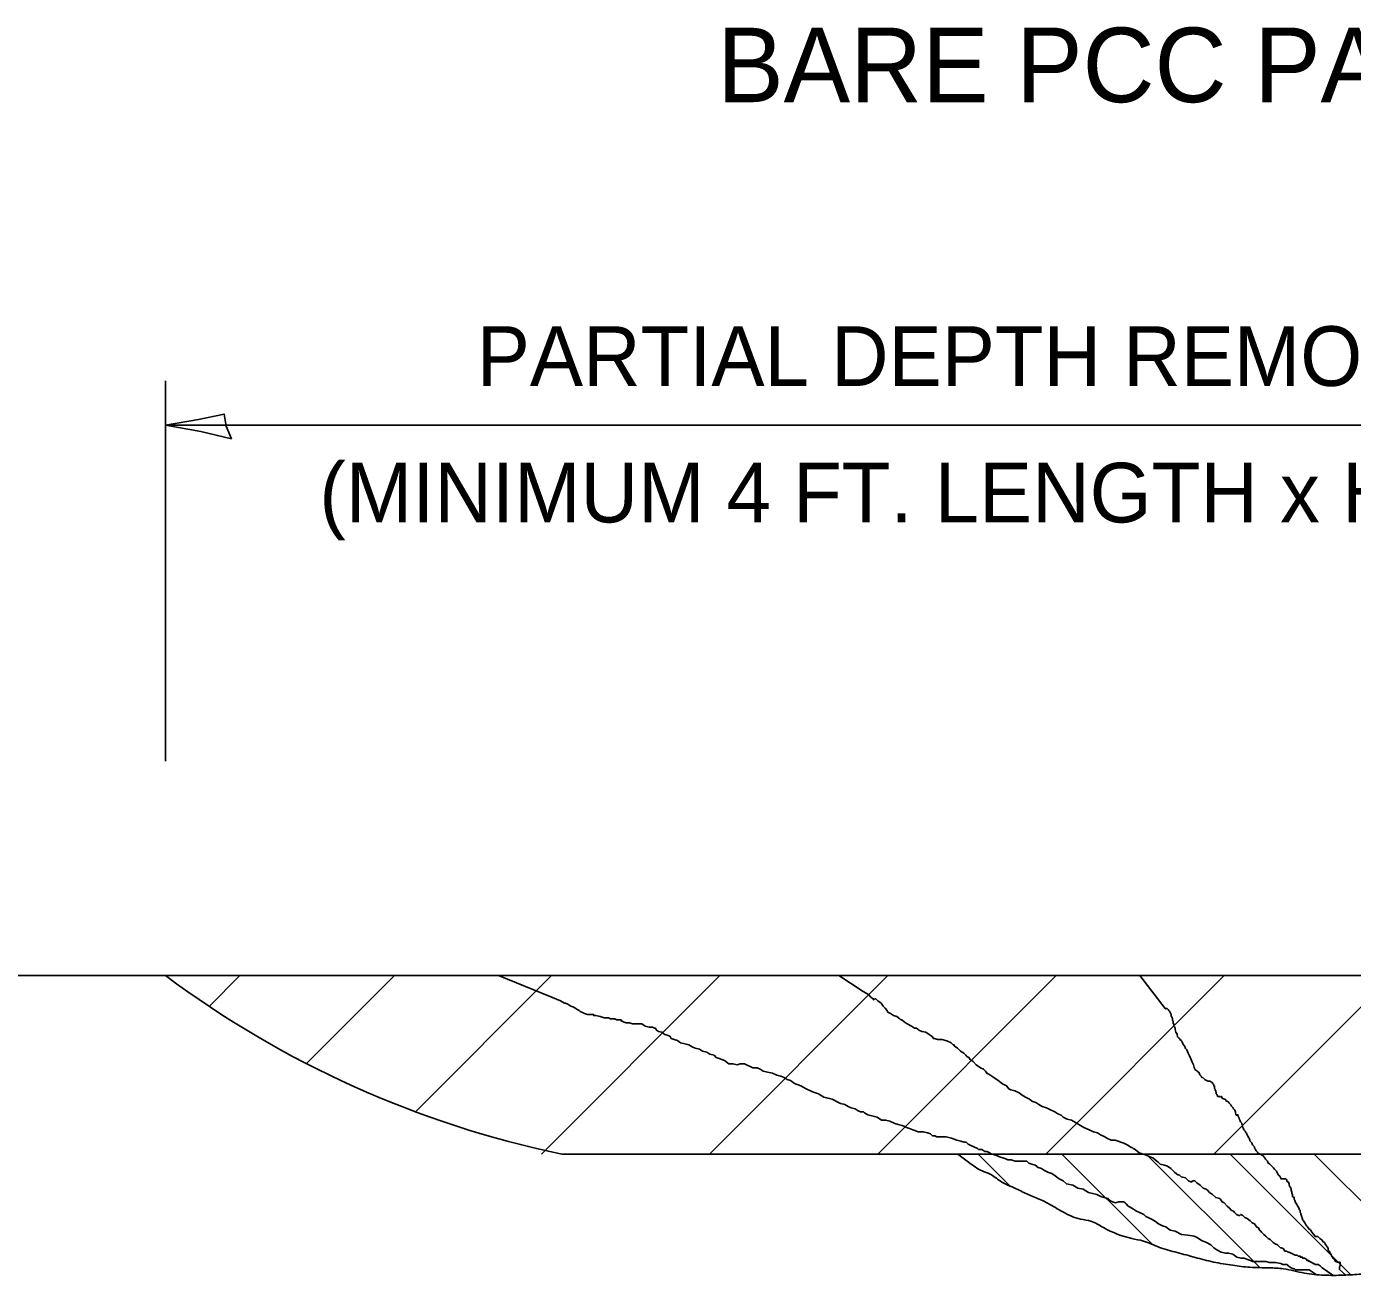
# Model space of a CAD drawing. Extents: x 101733 to 102413, y 98662 to 99115.
# Drawn here: x 101871.1 to 101937.9, y 98824.3 to 98887.1 of the extents above; entities that cross this region are included whole.
import ezdxf

# ---------------------------------------------------------------- set-up
doc = ezdxf.new("R2010")
doc.units = 0
for name, color, linetype in [('Design_EX_Roadway Dimensions', 7, 'Continuous'), ('Design_PR_Roadway Dimensions', 7, 'Continuous'), ('Level 27', 7, 'Continuous'), ('Level 43', 7, 'Continuous'), ('Level 54', 7, 'Continuous'), ('Topo_Building', 7, 'Continuous'), ('Topo_EOP', 7, 'Continuous')]:
    doc.layers.add(name, color=color, linetype=linetype)

msp = doc.modelspace()

# ---------------------------------------------------------------- linework, layer by layer
at = {"layer": 'Level 27'}
for p, q in [((101878.099, 98839.385), (101997.8, 98839.383)), ((101898.058, 98830.403), (101977.84, 98830.403))]:
    msp.add_line(p, q, dxfattribs=at)
msp.add_arc((101908.347, 98879.935), 50.589, 233.27932, 258.2595, dxfattribs=at)
msp.add_spline([(101917.999, 98830.403), (101918.533, 98830), (101919.216, 98829.553), (101919.611, 98829.394), (101920.117, 98829.055), (101920.927, 98828.66), (101921.534, 98828.364), (101922.164, 98828.105), (101922.535, 98827.918), (101923.27, 98827.499), (101924.171, 98827.132), (101924.694, 98827.024), (101925.324, 98826.705), (101926.745, 98826.158), (101927.331, 98826.026), (101928.141, 98825.711), (101929.035, 98825.448), (101929.937, 98825.204), (101930.855, 98824.973), (101931.832, 98824.813), (101932.698, 98824.706), (101933.672, 98824.682), (101934.386, 98824.626), (101935.439, 98824.418), (101936.433, 98824.311), (101937.406, 98824.311), (101938.304, 98824.366), (101938.986, 98824.418), (101939.513, 98824.446), (101940.546, 98824.47), (101941.887, 98824.526), (101942.593, 98824.658), (101944.093, 98824.865), (101945.626, 98825.184), (101947.018, 98825.551), (101948.626, 98825.998), (101950.386, 98826.553), (101951.966, 98827.179), (101953.813, 98828.001), (101954.942, 98828.58), (101956.099, 98829.186), (101956.965, 98829.765), (101957.899, 98830.403)], degree=3, dxfattribs=at)
at = {"layer": 'Level 43'}
for p, q in [((101878.099, 98869.31), (101878.099, 98850.171)), ((101878.099, 98867.086), (101997.799, 98867.086))]:
    msp.add_line(p, q, dxfattribs=at)
msp.add_lwpolyline([(101881.422, 98866.39), (101881.152, 98867.029), (101881.047, 98867.642), (101879.761, 98867.375), (101878.099, 98867.086), (101879.872, 98866.763)], close=True, dxfattribs=at)
at = {"layer": 'Level 54'}
for p, q in [((101919.008, 98830.403), (101920.596, 98828.823)), ((101923.234, 98830.403), (101927.802, 98825.839)), ((101927.479, 98830.403), (101933.193, 98824.69)), ((101931.704, 98830.403), (101937.773, 98824.335)), ((101935.938, 98830.403), (101941.823, 98824.522))]:
    msp.add_line(p, q, dxfattribs=at)
at = {"layer": 'Topo_Building'}
for p, q in [((101880.29, 98837.839), (101881.836, 98839.385)), ((101885.192, 98834.956), (101889.621, 98839.385)), ((101890.683, 98832.53), (101897.538, 98839.385)), ((101897.027, 98830.403), (101906.009, 98839.385)), ((101905.482, 98830.403), (101914.465, 98839.385)), ((101913.957, 98830.403), (101922.936, 98839.385)), ((101922.42, 98830.403), (101931.4, 98839.385)), ((101930.879, 98830.403), (101939.859, 98839.385))]:
    msp.add_line(p, q, dxfattribs=at)
for points in [[(101894.869, 98839.385), (101897.506, 98838.319), (101897.977, 98838.112), (101898.192, 98838.004), (101898.24, 98838.004), (101898.348, 98837.952), (101898.508, 98837.845), (101898.659, 98837.793), (101898.819, 98837.685), (101898.927, 98837.633), (101898.978, 98837.585), (101899.086, 98837.533), (101899.186, 98837.482), (101899.346, 98837.426), (101899.613, 98837.426), (101899.661, 98837.426), (101899.661, 98837.374), (101899.764, 98837.374), (101899.98, 98837.322), (101900.187, 98837.266), (101900.399, 98837.266), (101900.507, 98837.218), (101900.614, 98837.218), (101900.666, 98837.218), (101900.714, 98837.218), (101900.818, 98837.162), (101900.926, 98837.162), (101901.033, 98837.162), (101901.033, 98837.107), (101901.081, 98837.107), (101901.137, 98837.059), (101901.293, 98837.007), (101901.452, 98837.007), (101901.608, 98836.951), (101901.767, 98836.951), (101901.927, 98836.951), (101902.087, 98836.951), (101902.246, 98836.847), (101902.454, 98836.791), (101902.613, 98836.791), (101902.713, 98836.739), (101902.773, 98836.739), (101902.821, 98836.64), (101902.925, 98836.58), (101903.084, 98836.532), (101903.24, 98836.428), (101903.399, 98836.372), (101903.507, 98836.321), (101903.559, 98836.213), (101903.715, 98836.165), (101903.874, 98836.113), (101904.034, 98836.005), (101904.241, 98835.953), (101904.453, 98835.898), (101904.608, 98835.794), (101904.768, 98835.738), (101904.979, 98835.686), (101905.135, 98835.586), (101905.346, 98835.526), (101905.506, 98835.427), (101905.722, 98835.375), (101905.821, 98835.267), (101905.981, 98835.215), (101906.244, 98835.112), (101906.456, 98834.952), (101906.667, 98834.952), (101906.875, 98834.9), (101907.034, 98834.952), (101907.242, 98834.952), (101907.669, 98834.74), (101907.88, 98834.74), (101908.032, 98834.685), (101908.191, 98834.585), (101908.407, 98834.533), (101908.662, 98834.473), (101908.874, 98834.373), (101909.085, 98834.322), (101909.245, 98834.266), (101909.4, 98834.162), (101909.56, 98834.106), (101909.775, 98833.95), (101910.087, 98833.847), (101910.354, 98833.691), (101910.669, 98833.531), (101910.98, 98833.428), (101911.248, 98833.268), (101911.455, 98833.212), (101911.667, 98833.164), (101911.982, 98833.005), (101912.086, 98832.953), (101912.301, 98832.897), (101912.461, 98832.793), (101912.616, 98832.737), (101912.828, 98832.686), (101912.979, 98832.578), (101913.087, 98832.526), (101913.195, 98832.526), (101913.243, 98832.526), (101913.299, 98832.478), (101913.454, 98832.374), (101913.722, 98832.319)], [(101911.998, 98839.385), (101913.231, 98838.587), (101913.498, 98838.427), (101913.598, 98838.319), (101913.706, 98838.216), (101913.757, 98838.216), (101913.757, 98838.16), (101913.809, 98838.216), (101913.865, 98838.216), (101913.965, 98838.112), (101914.124, 98838), (101914.232, 98837.845), (101914.34, 98837.745), (101914.44, 98837.633), (101914.44, 98837.585), (101914.492, 98837.533), (101914.599, 98837.482), (101914.759, 98837.374), (101914.919, 98837.322), (101915.078, 98837.218), (101915.126, 98837.162), (101915.178, 98837.162), (101915.286, 98837.059), (101915.445, 98836.951), (101915.653, 98836.847), (101915.812, 98836.739), (101915.916, 98836.739), (101915.972, 98836.692), (101916.02, 98836.632), (101916.179, 98836.58), (101916.387, 98836.532), (101916.546, 98836.428), (101916.706, 98836.321), (101916.758, 98836.213), (101916.81, 98836.213), (101916.969, 98836.165), (101917.181, 98836.165), (101917.44, 98836.109), (101917.652, 98836.005), (101917.759, 98835.898), (101917.811, 98835.898), (101917.811, 98835.846), (101917.967, 98835.738), (101918.126, 98835.578), (101918.286, 98835.479), (101918.394, 98835.375), (101918.446, 98835.319), (101918.545, 98835.267), (101918.605, 98835.159), (101918.757, 98835.056), (101918.916, 98834.9), (101919.132, 98834.74), (101919.288, 98834.685), (101919.391, 98834.585), (101919.447, 98834.473), (101919.547, 98834.425), (101919.707, 98834.322), (101919.81, 98834.266), (101920.026, 98834.106), (101920.233, 98833.946), (101920.441, 98833.847), (101920.552, 98833.687), (101920.652, 98833.631), (101920.864, 98833.579), (101921.079, 98833.48), (101921.235, 98833.372), (101921.394, 98833.268), (101921.606, 98833.16), (101921.757, 98833.053), (101921.917, 98833.005), (101922.073, 98832.893), (101922.232, 98832.793), (101922.448, 98832.737), (101922.659, 98832.634), (101922.867, 98832.526), (101923.026, 98832.426), (101923.186, 98832.366), (101923.286, 98832.267), (101923.501, 98832.159), (101923.712, 98832.111), (101923.92, 98831.999), (101924.08, 98831.9), (101924.339, 98831.74), (101924.606, 98831.632), (101924.814, 98831.525), (101925.021, 98831.473), (101925.181, 98831.373), (101925.392, 98831.265), (101925.5, 98831.213), (101925.707, 98831.106), (101925.919, 98831.106), (101926.342, 98830.946), (101926.553, 98830.846), (101926.713, 98830.738), (101926.761, 98830.738), (101926.813, 98830.687), (101926.92, 98830.631), (101927.128, 98830.471), (101927.447, 98830.371), (101927.655, 98830.268), (101927.814, 98830.212)], [(101927.16, 98839.385), (101928.437, 98837.729), (101928.469, 98837.697), (101928.469, 98837.729), (101928.5, 98837.729), (101928.532, 98837.729), (101928.564, 98837.697), (101928.596, 98837.665), (101928.596, 98837.633), (101928.628, 98837.601), (101928.664, 98837.601), (101928.664, 98837.565), (101928.696, 98837.502), (101928.696, 98837.47), (101928.728, 98837.47), (101928.728, 98837.43), (101928.728, 98837.366), (101928.76, 98837.298), (101928.8, 98837.234), (101928.8, 98837.202), (101928.8, 98837.138), (101928.832, 98837.071), (101928.832, 98837.007), (101928.832, 98836.971), (101928.864, 98836.971), (101928.864, 98836.939), (101928.864, 98836.907), (101928.864, 98836.875), (101928.864, 98836.835), (101928.895, 98836.803), (101928.931, 98836.739), (101928.931, 98836.676), (101928.963, 98836.544), (101929.027, 98836.44), (101929.059, 98836.309), (101929.123, 98836.245), (101929.159, 98836.213), (101929.191, 98836.149), (101929.255, 98836.117), (101929.255, 98836.081), (101929.29, 98836.049), (101929.322, 98835.949), (101929.426, 98835.814), (101929.458, 98835.718), (101929.522, 98835.654), (101929.586, 98835.483), (101929.654, 98835.351), (101929.717, 98835.191), (101929.789, 98835.028), (101929.853, 98834.896), (101929.885, 98834.76), (101929.953, 98834.633), (101929.985, 98834.633), (101930.017, 98834.597), (101930.148, 98834.493), (101930.18, 98834.397), (101930.212, 98834.361), (101930.244, 98834.329), (101930.28, 98834.266), (101930.344, 98834.234), (101930.376, 98834.202), (101930.416, 98834.17), (101930.448, 98834.134), (101930.511, 98834.102), (101930.543, 98834.102), (101930.575, 98834.07), (101930.607, 98834.07), (101930.675, 98834.07), (101930.739, 98834.038), (101930.779, 98834.002), (101930.811, 98834.002), (101930.811, 98833.97), (101930.843, 98833.938), (101930.875, 98833.867), (101930.875, 98833.835), (101930.91, 98833.835), (101930.91, 98833.803), (101930.91, 98833.739), (101930.91, 98833.707), (101930.942, 98833.675), (101930.942, 98833.607), (101930.974, 98833.607), (101930.974, 98833.575), (101930.974, 98833.543), (101931.006, 98833.504), (101931.006, 98833.472), (101931.006, 98833.44), (101931.038, 98833.408), (101931.07, 98833.34), (101931.07, 98833.308), (101931.102, 98833.308), (101931.138, 98833.308), (101931.17, 98833.308), (101931.202, 98833.276), (101931.234, 98833.308), (101931.27, 98833.308), (101931.301, 98833.212), (101931.365, 98833.18), (101931.469, 98833.144), (101931.501, 98833.081), (101931.565, 98833.049)], [(101931.565, 98833.049), (101931.633, 98833.013), (101931.633, 98832.981), (101931.665, 98832.949), (101931.696, 98832.917), (101931.728, 98832.877), (101931.768, 98832.813), (101931.832, 98832.749), (101931.864, 98832.686), (101931.9, 98832.65), (101931.932, 98832.618), (101931.964, 98832.514), (101931.964, 98832.482), (101931.996, 98832.418), (101931.996, 98832.382), (101932.028, 98832.35), (101932.06, 98832.382), (101932.091, 98832.382), (101932.091, 98832.35), (101932.127, 98832.287), (101932.127, 98832.255), (101932.159, 98832.223), (101932.159, 98832.155), (101932.191, 98832.123), (101932.223, 98832.023), (101932.259, 98831.991), (101932.291, 98831.959), (101932.291, 98831.888), (101932.323, 98831.856), (101932.323, 98831.76), (101932.355, 98831.728), (101932.395, 98831.628), (101932.427, 98831.596), (101932.459, 98831.564), (101932.49, 98831.493), (101932.522, 98831.461), (101932.554, 98831.361), (101932.586, 98831.329), (101932.622, 98831.233), (101932.654, 98831.201), (101932.686, 98831.102), (101932.686, 98831.07), (101932.758, 98831.002), (101932.79, 98830.97), (101932.822, 98830.866), (101932.854, 98830.834), (101932.889, 98830.802), (101932.921, 98830.77), (101932.921, 98830.707), (101932.953, 98830.671), (101933.017, 98830.575), (101933.081, 98830.503), (101933.117, 98830.439), (101933.149, 98830.439), (101933.28, 98830.371), (101933.344, 98830.339), (101933.416, 98830.244), (101933.448, 98830.212), (101933.48, 98830.144), (101933.512, 98830.112), (101933.576, 98830.044), (101933.612, 98829.948), (101933.675, 98829.909), (101933.779, 98829.813), (101933.879, 98829.717), (101933.943, 98829.649), (101934.039, 98829.545), (101934.106, 98829.414), (101934.138, 98829.35), (101934.202, 98829.286), (101934.27, 98829.154), (101934.334, 98829.154), (101934.374, 98829.154), (101934.438, 98829.154), (101934.47, 98829.154), (101934.501, 98829.154), (101934.533, 98829.123), (101934.565, 98829.023), (101934.633, 98828.991), (101934.665, 98828.887), (101934.665, 98828.855), (101934.697, 98828.791), (101934.737, 98828.728), (101934.769, 98828.66), (101934.769, 98828.596), (101934.801, 98828.492), (101934.801, 98828.46), (101934.833, 98828.36), (101934.833, 98828.265), (101934.869, 98828.233), (101934.9, 98828.233), (101934.932, 98828.233), (101934.932, 98828.133), (101934.964, 98828.065), (101934.996, 98827.961), (101935.06, 98827.866), (101935.096, 98827.802), (101935.16, 98827.702), (101935.192, 98827.606), (101935.228, 98827.566), (101935.228, 98827.535)], [(101913.722, 98832.319), (101913.929, 98832.267), (101914.14, 98832.111), (101914.352, 98832.111), (101914.563, 98832.055), (101914.823, 98831.951), (101914.982, 98831.9), (101915.194, 98831.844), (101915.302, 98831.792), (101915.401, 98831.74), (101915.561, 98831.684), (101915.72, 98831.632), (101915.828, 98831.584), (101915.988, 98831.525), (101916.247, 98831.525), (101916.455, 98831.473), (101916.614, 98831.425), (101916.722, 98831.321), (101916.83, 98831.321), (101916.929, 98831.265), (101917.141, 98831.265), (101917.408, 98831.265), (101917.668, 98831.213), (101917.935, 98831.106), (101918.142, 98831.058), (101918.302, 98831.006), (101918.406, 98831.006), (101918.51, 98830.898), (101918.617, 98830.846), (101918.988, 98830.687), (101919.036, 98830.631), (101919.196, 98830.631), (101919.355, 98830.531), (101919.459, 98830.531), (101919.563, 98830.479), (101919.671, 98830.419), (101919.83, 98830.371), (101919.982, 98830.32), (101920.09, 98830.268), (101920.249, 98830.212), (101920.409, 98830.16), (101920.508, 98830.108), (101920.568, 98830.108), (101920.668, 98830.108), (101920.884, 98830.052), (101921.143, 98830.052), (101921.354, 98830.052), (101921.462, 98830.052), (101921.562, 98829.952), (101921.721, 98829.893), (101921.877, 98829.845), (101922.037, 98829.737), (101922.196, 98829.685), (101922.356, 98829.577), (101922.563, 98829.478), (101922.723, 98829.426), (101922.883, 98829.318), (101923.09, 98829.158), (101923.301, 98829.055), (101923.457, 98828.899), (101923.776, 98828.839), (101924.036, 98828.684), (101924.303, 98828.632), (101924.562, 98828.472), (101924.778, 98828.424), (101924.989, 98828.372), (101925.197, 98828.265), (101925.356, 98828.213), (101925.564, 98828.161), (101925.676, 98828.057), (101925.775, 98828.001), (101925.935, 98827.945), (101926.091, 98828.001), (101926.194, 98828.001), (101926.302, 98828.001), (101926.354, 98828.001), (101926.41, 98827.945), (101926.458, 98827.898), (101926.569, 98827.79), (101926.669, 98827.738), (101926.829, 98827.63), (101926.984, 98827.531), (101927.144, 98827.471), (101927.248, 98827.419), (101927.355, 98827.371), (101927.463, 98827.267), (101927.567, 98827.211), (101927.778, 98827.108), (101927.938, 98827.004), (101928.097, 98826.892), (101928.301, 98826.792), (101928.461, 98826.737), (101928.676, 98826.577), (101928.935, 98826.525), (101929.251, 98826.365), (101929.57, 98826.318), (101929.885, 98826.266), (101930.045, 98826.214), (101930.256, 98826.054), (101930.511, 98825.95), (101930.723, 98825.839)], [(101927.814, 98830.212), (101927.918, 98830.108), (101928.078, 98830.004), (101928.181, 98829.893), (101928.393, 98829.845), (101928.548, 98829.793), (101928.708, 98829.685), (101928.812, 98829.577), (101928.919, 98829.478), (101929.075, 98829.366), (101929.131, 98829.366), (101929.187, 98829.318), (101929.235, 98829.266), (101929.446, 98829.214), (101929.602, 98829.055), (101929.761, 98828.999), (101929.813, 98829.055), (101929.921, 98829.055), (101930.025, 98828.951), (101930.184, 98828.839), (101930.34, 98828.684), (101930.499, 98828.632), (101930.555, 98828.58), (101930.655, 98828.472), (101930.815, 98828.372), (101930.974, 98828.213), (101931.182, 98828.161), (101931.234, 98828.105), (101931.293, 98828.001), (101931.393, 98827.945), (101931.553, 98827.786), (101931.661, 98827.686), (101931.76, 98827.578), (101931.868, 98827.527), (101931.92, 98827.471), (101932.028, 98827.371), (101932.131, 98827.319), (101932.187, 98827.319), (101932.235, 98827.371), (101932.347, 98827.319), (101932.447, 98827.211), (101932.554, 98827.159), (101932.714, 98827.052), (101932.814, 98826.948), (101932.921, 98826.892), (101933.025, 98826.737), (101933.129, 98826.685), (101933.185, 98826.577), (101933.241, 98826.525), (101933.288, 98826.477), (101933.396, 98826.365), (101933.5, 98826.266), (101933.608, 98826.158), (101933.715, 98826.106), (101933.767, 98826.054), (101933.815, 98825.998), (101933.867, 98825.95), (101933.975, 98825.895), (101934.078, 98825.839), (101934.182, 98825.739), (101934.238, 98825.683), (101934.294, 98825.683), (101934.394, 98825.631), (101934.45, 98825.524), (101934.553, 98825.524), (101934.609, 98825.472), (101934.661, 98825.472), (101934.769, 98825.424), (101934.869, 98825.364), (101934.972, 98825.312), (101935.028, 98825.312), (101935.08, 98825.312), (101935.132, 98825.264), (101935.188, 98825.264), (101935.236, 98825.264), (101935.236, 98825.212), (101935.287, 98825.212), (101935.347, 98825.212), (101935.347, 98825.16), (101935.395, 98825.16), (101935.447, 98825.16), (101935.555, 98825.105), (101935.555, 98825.053), (101935.663, 98825.053), (101935.663, 98825.001), (101935.714, 98825.001), (101935.814, 98824.945), (101935.874, 98824.897), (101935.922, 98824.897), (101935.974, 98824.841), (101936.026, 98824.841), (101936.133, 98824.841), (101936.241, 98824.785), (101936.289, 98824.738), (101936.341, 98824.686), (101936.879, 98824.307)], [(101935.228, 98827.535), (101935.228, 98827.467), (101935.26, 98827.435), (101935.26, 98827.371), (101935.291, 98827.307), (101935.291, 98827.275), (101935.323, 98827.207), (101935.323, 98827.175), (101935.363, 98827.076), (101935.395, 98827.044), (101935.459, 98826.94), (101935.491, 98826.876), (101935.555, 98826.78), (101935.591, 98826.748), (101935.655, 98826.649), (101935.726, 98826.617), (101935.79, 98826.513), (101935.822, 98826.477), (101935.89, 98826.381), (101935.922, 98826.349), (101935.986, 98826.254), (101936.018, 98826.254), (101936.05, 98826.254), (101936.117, 98826.254), (101936.149, 98826.218), (101936.217, 98826.154), (101936.313, 98826.086), (101936.385, 98825.982), (101936.449, 98825.95), (101936.48, 98825.887), (101936.48, 98825.855), (101936.512, 98825.855), (101936.544, 98825.823), (101936.544, 98825.791), (101936.58, 98825.759), (101936.58, 98825.723), (101936.612, 98825.723), (101936.612, 98825.691), (101936.644, 98825.659), (101936.644, 98825.627), (101936.644, 98825.587), (101936.676, 98825.524), (101936.716, 98825.488), (101936.716, 98825.456), (101936.748, 98825.424), (101936.748, 98825.392), (101936.78, 98825.36), (101936.78, 98825.328), (101936.812, 98825.264), (101936.848, 98825.228), (101936.848, 98825.196), (101936.879, 98825.164), (101936.943, 98825.097), (101936.975, 98825.065), (101937.007, 98824.993), (101937.039, 98824.993), (101937.075, 98824.961), (101937.107, 98824.961), (101937.139, 98824.961), (101937.171, 98824.961), (101937.207, 98824.961), (101937.239, 98824.961), (101937.239, 98824.929), (101937.239, 98824.961), (101937.239, 98824.929), (101937.239, 98824.865), (101937.239, 98824.833), (101937.239, 98824.801), (101937.207, 98824.734), (101937.207, 98824.702), (101937.207, 98824.67), (101937.207, 98824.63), (101937.207, 98824.598), (101937.518, 98824.319)], [(101930.723, 98825.839), (101930.882, 98825.683), (101931.038, 98825.579), (101931.25, 98825.472), (101931.461, 98825.424), (101931.621, 98825.424), (101931.832, 98825.372), (101932.044, 98825.212), (101932.251, 98825.16), (101932.411, 98825.16), (101932.57, 98825.105), (101932.73, 98825.053), (101932.83, 98825.001), (101932.989, 98825.001), (101933.097, 98825.001), (101933.197, 98825.001), (101933.356, 98825.001), (101933.516, 98825.001), (101933.672, 98824.945), (101933.831, 98824.945), (101933.883, 98824.945), (101933.939, 98824.945), (101933.991, 98824.945), (101934.25, 98824.897), (101934.358, 98824.845), (101934.41, 98824.845), (101934.462, 98824.845), (101934.569, 98824.845), (101934.621, 98824.785), (101934.777, 98824.686), (101934.884, 98824.63), (101934.936, 98824.63), (101934.992, 98824.578), (101935.092, 98824.578), (101935.152, 98824.578), (101935.204, 98824.578), (101935.252, 98824.578), (101935.303, 98824.578), (101935.355, 98824.578), (101935.411, 98824.578), (101935.463, 98824.578), (101935.515, 98824.578), (101935.571, 98824.578), (101935.619, 98824.578), (101935.674, 98824.578), (101936.034, 98824.343)]]:
    msp.add_lwpolyline(points, dxfattribs=at)
at = {"layer": 'Topo_EOP'}
msp.add_line((101804.284, 98839.385), (102071.614, 98839.385), dxfattribs=at)

# ---------------------------------------------------------------- texts
at = {"layer": 'Design_EX_Roadway Dimensions'}
msp.add_text('BARE PCC PAVEMENT', height=3.7506, dxfattribs=at).set_placement((101905.876, 98883.34))
at = {"layer": 'Design_PR_Roadway Dimensions'}
for s, p in [('PARTIAL DEPTH REMOVAL & PATCHING', (101893.767, 98869.062)), ('(MINIMUM 4 FT. LENGTH x HALF LANE WIDTH)', (101885.844, 98862.191))]:
    msp.add_text(s, height=3.00048, dxfattribs=at).set_placement(p)

doc.saveas('drawing.dxf')
